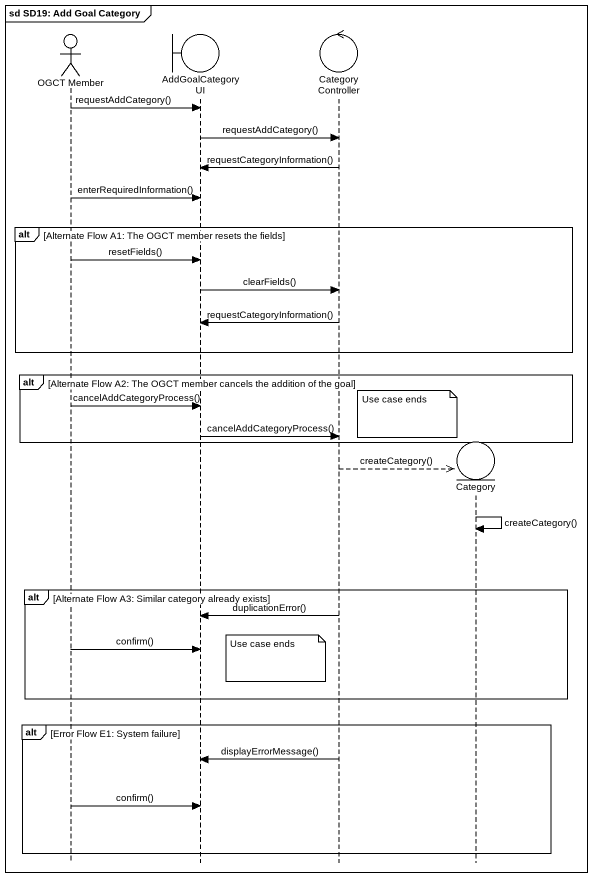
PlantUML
@startuml
mainframe sd SD19: Add Goal Category
hide footbox
actor "OGCT Member" as OGCT_Member
boundary AddGoalCategoryUI
control CategoryController
entity Category

OGCT_Member -> AddGoalCategoryUI : requestAddCategory()
AddGoalCategoryUI -> CategoryController : requestAddCategory()
CategoryController -> AddGoalCategoryUI : requestCategoryInformation()
OGCT_Member -> AddGoalCategoryUI : enterRequiredInformation()
alt Alternate Flow A1: The OGCT member resets the fields
  OGCT_Member -> AddGoalCategoryUI : resetFields()
  AddGoalCategoryUI -> CategoryController : clearFields()
  CategoryController -> AddGoalCategoryUI : requestCategoryInformation()
end
alt Alternate Flow A2: The OGCT member cancels the addition of the goal
  OGCT_Member -> AddGoalCategoryUI : cancelAddCategoryProcess()
  note right of CategoryController : Use case ends
  AddGoalCategoryUI -> CategoryController : cancelAddCategoryProcess()
end
CategoryController -->> Category ** : createCategory()
Category -> Category : createCategory()
alt Alternate Flow A3: Similar category already exists
  CategoryController -> AddGoalCategoryUI : duplicationError()
  OGCT_Member -> AddGoalCategoryUI : confirm()
  note left of CategoryController : Use case ends
end
alt Error Flow E1: System failure
  CategoryController -> AddGoalCategoryUI : displayErrorMessage()
  OGCT_Member -> AddGoalCategoryUI : confirm()
end
@enduml
